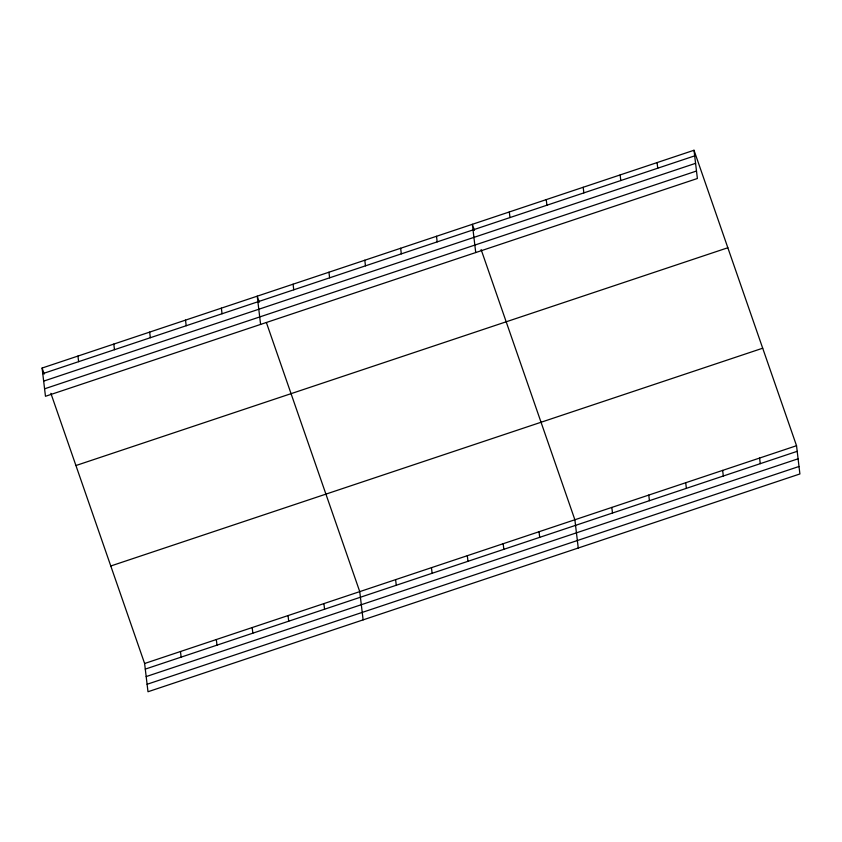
<?xml version="1.0" encoding="UTF-8"?>
<svg xmlns="http://www.w3.org/2000/svg" width="842" height="842" viewBox="0 0 842 842"><rect width="100%" height="100%" fill="white"/><g stroke="black" fill="none" stroke-linecap="round" stroke-linejoin="round"><path stroke-width="1.26" d="M694.008 150.255L697.387 178.504L45.468 396.287L42.1 368.038L694.008 150.255L796.532 445.713L799.9 473.962L147.992 691.745L144.614 663.496L50.867 393.309M42.774 373.648L694.682 155.865M43.658 381.121L695.576 163.337M44.573 388.815L696.492 171.031M75.927 465.531L727.846 247.748M110.786 565.992L762.705 348.209M144.614 663.496L796.532 445.713M145.287 669.106L797.195 451.323M146.182 676.579L798.09 458.795M147.097 684.272L799.005 466.489M474.446 230.319L472.362 224.298L475.73 252.547M481.129 249.579L574.875 519.756L578.254 548.016M259.315 302.183L257.231 296.163L260.599 324.423M266.419 322.644L359.745 591.621L363.123 619.88M42.1 368.038L44.184 374.058M759.589 458.048L760.263 463.668M722.647 470.394L723.32 476.004M657.076 162.59L657.739 168.2M685.704 482.729L686.377 488.349M620.133 174.936L620.796 180.546M648.761 495.075L649.435 500.685M583.19 187.271L583.853 192.892M611.818 507.421L612.492 513.031M546.247 199.617L546.911 205.227M509.305 211.952L509.978 217.573M539.027 531.734L539.69 537.343M503.169 543.711L503.842 549.331M436.503 236.276L437.177 241.886M467.31 555.688L467.984 561.309M400.655 248.253L401.318 253.863M431.462 567.666L432.125 573.286M364.797 260.231L365.47 265.84M395.603 579.643L396.277 585.264M328.938 272.208L329.611 277.818M293.09 284.186L293.753 289.806M323.896 603.609L324.559 609.219M288.038 615.586L288.711 621.196M221.372 308.14L222.046 313.761M252.179 627.564L252.853 633.173M185.524 320.118L186.187 325.738M216.331 639.541L216.994 645.151M149.665 332.095L150.339 337.716M180.472 651.519L181.146 657.128M113.807 344.083L114.48 349.693M77.959 356.061L78.622 361.671"/></g></svg>
